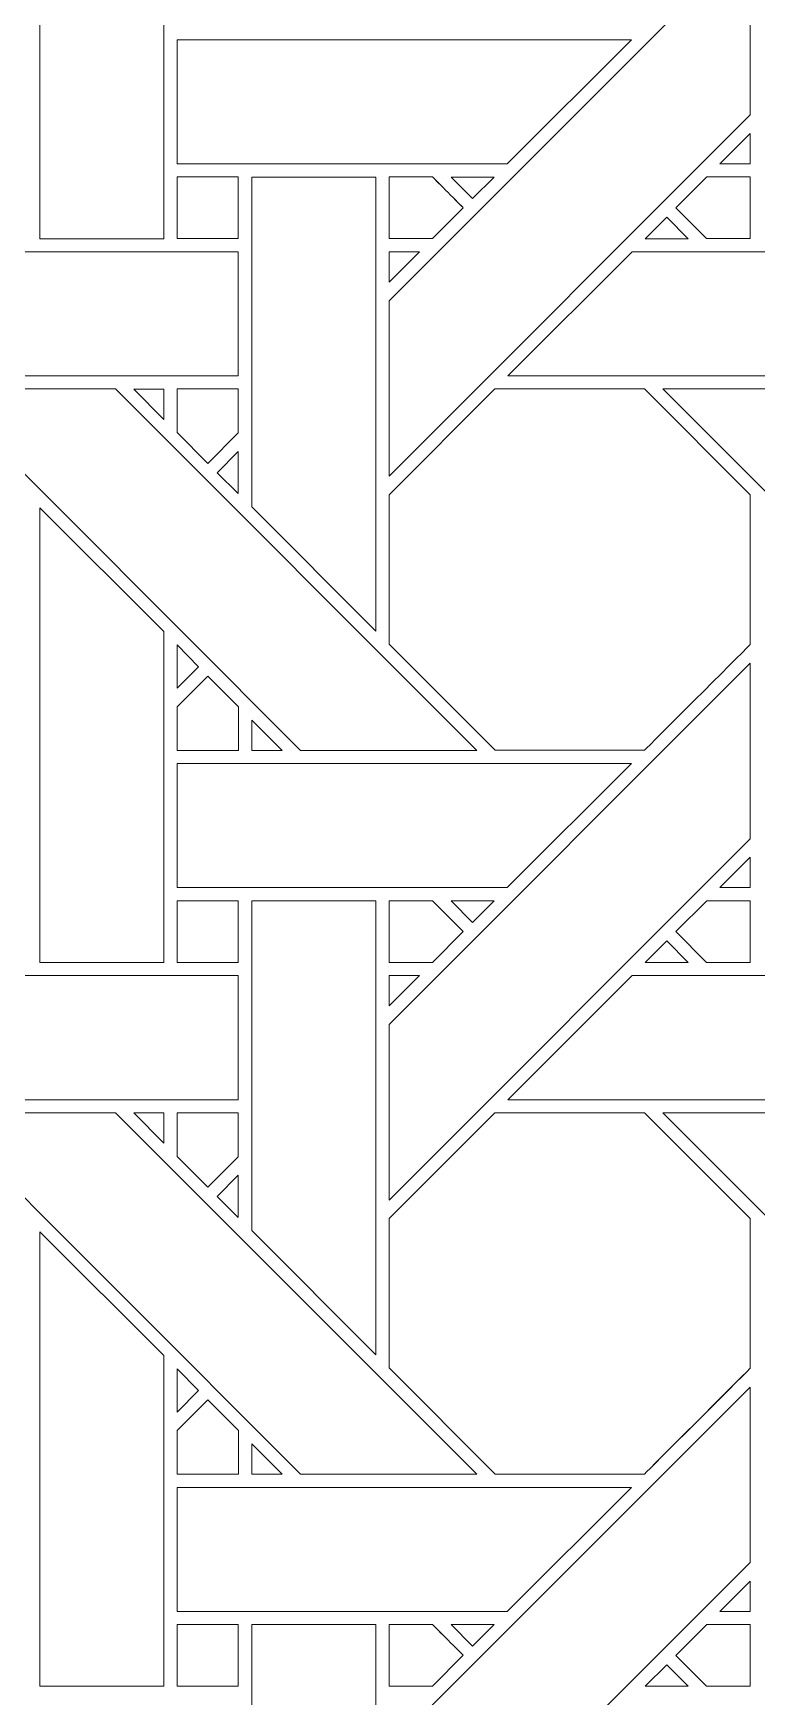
# Model space of a CAD drawing. Header units: inches. Extents: x 2.4 to 22.4, y -0.9 to 19.1.
# Drawn here: x 11.205 to 12.154, y 14.733 to 16.913 of the extents above; entities that cross this region are included whole.
import ezdxf

# ---------------------------------------------------------------- set-up
doc = ezdxf.new("R2010")
doc.units = ezdxf.units.IN
doc.header["$MEASUREMENT"] = 0
doc.layers.add('Design', color=7, linetype='Continuous', lineweight=0)

msp = doc.modelspace()

# ---------------------------------------------------------------- linework, layer by layer
at = {"layer": 'Design'}
for points, knots in [([(12.3829, 19.0948), (6.86, 19.0948), (2.3829, 14.6176), (2.3829, 9.0948), (2.3829, 3.5719), (6.86, -0.9052), (12.3829, -0.9052), (17.9057, -0.9052), (22.3829, 3.5719), (22.3829, 9.0948), (22.3829, 14.6176), (17.9057, 19.0948), (12.3829, 19.0948)], [0, 0, 0, 0, 1, 1, 1, 2, 2, 2, 3, 3, 3, 4, 4, 4, 4]), ([(12.3829, 17.972), (7.4801, 17.972), (3.5056, 13.9975), (3.5056, 9.0948), (3.5056, 4.192), (7.4801, 0.2175), (12.3829, 0.2175), (17.2856, 0.2175), (21.2601, 4.192), (21.2601, 9.0948), (21.2601, 13.9975), (17.2856, 17.972), (12.3829, 17.972)], [0, 0, 0, 0, 1, 1, 1, 2, 2, 2, 3, 3, 3, 4, 4, 4, 4]), ([(11.2137, 16.6442), (11.2137, 16.6442), (11.2137, 17.2401), (11.2137, 17.2401), (11.2137, 17.2401), (11.3765, 17.0779), (11.3765, 17.0779), (11.3765, 17.0779), (11.3765, 16.6442), (11.3765, 16.6442), (11.3765, 16.6442), (11.2137, 16.6442), (11.2137, 16.6442)], [0, 0, 0, 0, 1, 1, 1, 2, 2, 2, 3, 3, 3, 4, 4, 4, 4]), ([(12.1453, 16.8065), (12.1453, 16.8065), (11.6717, 16.3328), (11.6717, 16.3328), (11.6717, 16.3328), (11.6717, 16.5629), (11.6717, 16.5629), (11.6717, 16.5629), (12.1453, 17.0365), (12.1453, 17.0365), (12.1453, 17.0365), (12.1453, 16.8065), (12.1453, 16.8065)], [0, 0, 0, 0, 1, 1, 1, 2, 2, 2, 3, 3, 3, 4, 4, 4, 4]), ([(11.8268, 16.7423), (11.8268, 16.7423), (11.3938, 16.7423), (11.3938, 16.7423), (11.3938, 16.7423), (11.3938, 16.905), (11.3938, 16.905), (11.3938, 16.905), (11.9895, 16.905), (11.9895, 16.905), (11.9895, 16.905), (11.8268, 16.7423), (11.8268, 16.7423)], [0, 0, 0, 0, 1, 1, 1, 2, 2, 2, 3, 3, 3, 4, 4, 4, 4]), ([(12.1056, 16.7423), (12.1056, 16.7423), (12.1453, 16.7821), (12.1453, 16.7821), (12.1453, 16.7821), (12.1453, 16.7423), (12.1453, 16.7423), (12.1453, 16.7423), (12.1056, 16.7423), (12.1056, 16.7423)], [0, 0, 0, 0, 1, 1, 1, 2, 2, 2, 3, 3, 3, 3]), ([(11.3938, 16.6443), (11.3938, 16.6443), (11.3938, 16.7251), (11.3938, 16.7251), (11.3938, 16.7251), (11.474, 16.7251), (11.474, 16.7251), (11.474, 16.7251), (11.474, 16.6443), (11.474, 16.6443), (11.474, 16.6443), (11.3938, 16.6443), (11.3938, 16.6443)], [0, 0, 0, 0, 1, 1, 1, 2, 2, 2, 3, 3, 3, 4, 4, 4, 4]), ([(11.3938, 16.6443), (11.3938, 16.6443), (11.3938, 16.7251), (11.3938, 16.7251), (11.3938, 16.7251), (11.474, 16.7251), (11.474, 16.7251), (11.474, 16.7251), (11.474, 16.6443), (11.474, 16.6443), (11.474, 16.6443), (11.3938, 16.6443), (11.3938, 16.6443)], [0, 0, 0, 0, 1, 1, 1, 2, 2, 2, 3, 3, 3, 4, 4, 4, 4]), ([(11.4916, 16.2928), (11.4916, 16.2928), (11.4916, 16.725), (11.4916, 16.725), (11.4916, 16.725), (11.6545, 16.725), (11.6545, 16.725), (11.6545, 16.725), (11.6545, 16.1299), (11.6545, 16.1299), (11.6545, 16.1299), (11.4916, 16.2928), (11.4916, 16.2928)], [0, 0, 0, 0, 1, 1, 1, 2, 2, 2, 3, 3, 3, 4, 4, 4, 4]), ([(11.6717, 16.6443), (11.6717, 16.6443), (11.6717, 16.7251), (11.6717, 16.7251), (11.6717, 16.7251), (11.7287, 16.7251), (11.7287, 16.7251), (11.7339, 16.72), (11.7646, 16.6892), (11.7691, 16.6847), (11.7691, 16.6847), (11.7286, 16.6443), (11.7286, 16.6443), (11.7286, 16.6443), (11.6717, 16.6443), (11.6717, 16.6443)], [0, 0, 0, 0, 1, 1, 1, 2, 2, 2, 3, 3, 3, 4, 4, 4, 5, 5, 5, 5]), ([(11.7691, 16.6847), (11.7691, 16.6847), (11.7286, 16.6443), (11.7286, 16.6443), (11.7286, 16.6443), (11.6717, 16.6443), (11.6717, 16.6443), (11.6717, 16.6443), (11.6717, 16.7251), (11.6717, 16.7251), (11.6717, 16.7251), (11.7287, 16.7251), (11.7287, 16.7251), (11.7339, 16.7199), (11.7647, 16.689), (11.7691, 16.6847)], [0, 0, 0, 0, 1, 1, 1, 2, 2, 2, 3, 3, 3, 4, 4, 4, 5, 5, 5, 5]), ([(11.7531, 16.725), (11.7531, 16.725), (11.8096, 16.725), (11.8096, 16.725), (11.8096, 16.725), (11.7813, 16.6968), (11.7813, 16.6968), (11.7813, 16.6968), (11.7531, 16.725), (11.7531, 16.725)], [0, 0, 0, 0, 1, 1, 1, 2, 2, 2, 3, 3, 3, 3]), ([(12.1453, 16.6443), (12.1453, 16.6443), (12.0882, 16.6443), (12.0882, 16.6443), (12.0882, 16.6443), (12.0479, 16.6847), (12.0479, 16.6847), (12.0479, 16.6847), (12.0883, 16.7251), (12.0883, 16.7251), (12.0883, 16.7251), (12.1453, 16.7251), (12.1453, 16.7251), (12.1453, 16.7251), (12.1453, 16.6443), (12.1453, 16.6443)], [0, 0, 0, 0, 1, 1, 1, 2, 2, 2, 3, 3, 3, 4, 4, 4, 5, 5, 5, 5]), ([(12.1453, 16.7251), (12.1453, 16.7251), (12.1453, 16.6443), (12.1453, 16.6443), (12.1453, 16.6443), (12.0882, 16.6443), (12.0882, 16.6443), (12.0882, 16.6443), (12.0479, 16.6847), (12.0479, 16.6847), (12.0479, 16.6847), (12.0883, 16.7251), (12.0883, 16.7251), (12.0883, 16.7251), (12.1453, 16.7251), (12.1453, 16.7251)], [0, 0, 0, 0, 1, 1, 1, 2, 2, 2, 3, 3, 3, 4, 4, 4, 5, 5, 5, 5]), ([(12.064, 16.6442), (12.064, 16.6442), (12.0075, 16.6442), (12.0075, 16.6442), (12.0075, 16.6442), (12.0358, 16.6725), (12.0358, 16.6725), (12.0358, 16.6725), (12.064, 16.6442), (12.064, 16.6442)], [0, 0, 0, 0, 1, 1, 1, 2, 2, 2, 3, 3, 3, 3]), ([(11.4741, 16.6271), (11.4741, 16.6271), (11.4741, 16.4643), (11.4741, 16.4643), (11.4741, 16.4643), (10.8788, 16.4643), (10.8788, 16.4643), (10.8788, 16.4643), (11.0416, 16.6271), (11.0416, 16.6271), (11.0416, 16.6271), (11.4741, 16.6271), (11.4741, 16.6271)], [0, 0, 0, 0, 1, 1, 1, 2, 2, 2, 3, 3, 3, 4, 4, 4, 4]), ([(11.7115, 16.6271), (11.7115, 16.6271), (11.6717, 16.5873), (11.6717, 16.5873), (11.6717, 16.5873), (11.6717, 16.6271), (11.6717, 16.6271), (11.6717, 16.6271), (11.7115, 16.6271), (11.7115, 16.6271)], [0, 0, 0, 0, 1, 1, 1, 2, 2, 2, 3, 3, 3, 3]), ([(12.4228, 16.6271), (12.4228, 16.6271), (12.4228, 16.4643), (12.4228, 16.4643), (12.4228, 16.4643), (11.8275, 16.4643), (11.8275, 16.4643), (11.8275, 16.4643), (11.9904, 16.6271), (11.9904, 16.6271), (11.9904, 16.6271), (12.4228, 16.6271), (12.4228, 16.6271)], [0, 0, 0, 0, 1, 1, 1, 2, 2, 2, 3, 3, 3, 4, 4, 4, 4]), ([(11.7867, 15.9735), (11.7867, 15.9735), (11.5556, 15.9735), (11.5556, 15.9735), (11.5556, 15.9735), (11.0821, 16.4472), (11.0821, 16.4472), (11.0821, 16.4472), (11.313, 16.4472), (11.313, 16.4472), (11.313, 16.4472), (11.7867, 15.9735), (11.7867, 15.9735)], [0, 0, 0, 0, 1, 1, 1, 2, 2, 2, 3, 3, 3, 4, 4, 4, 4]), ([(11.3372, 16.4471), (11.3372, 16.4471), (11.3766, 16.4471), (11.3766, 16.4471), (11.3766, 16.4471), (11.3766, 16.4073), (11.3766, 16.4073), (11.3766, 16.4073), (11.3372, 16.4471), (11.3372, 16.4471)], [0, 0, 0, 0, 1, 1, 1, 2, 2, 2, 3, 3, 3, 3]), ([(11.474, 16.4472), (11.474, 16.4472), (11.474, 16.3896), (11.474, 16.3896), (11.474, 16.3896), (11.4341, 16.3497), (11.4341, 16.3497), (11.4341, 16.3497), (11.3938, 16.39), (11.3938, 16.39), (11.3938, 16.39), (11.3938, 16.4472), (11.3938, 16.4472), (11.3938, 16.4472), (11.474, 16.4472), (11.474, 16.4472)], [0, 0, 0, 0, 1, 1, 1, 2, 2, 2, 3, 3, 3, 4, 4, 4, 5, 5, 5, 5]), ([(11.474, 16.3896), (11.474, 16.3896), (11.4341, 16.3497), (11.4341, 16.3497), (11.4341, 16.3497), (11.3938, 16.39), (11.3938, 16.39), (11.3938, 16.39), (11.3938, 16.4472), (11.3938, 16.4472), (11.3938, 16.4472), (11.474, 16.4472), (11.474, 16.4472), (11.474, 16.4472), (11.474, 16.3896), (11.474, 16.3896)], [0, 0, 0, 0, 1, 1, 1, 2, 2, 2, 3, 3, 3, 4, 4, 4, 5, 5, 5, 5]), ([(12.1453, 16.1123), (12.1275, 16.0943), (12.0156, 15.9826), (12.0066, 15.9736), (12.0066, 15.9736), (11.8109, 15.9736), (11.8109, 15.9736), (11.8109, 15.9736), (11.6717, 16.1128), (11.6717, 16.1128), (11.6717, 16.1128), (11.6717, 16.3085), (11.6717, 16.3085), (11.6717, 16.3085), (11.8104, 16.4472), (11.8104, 16.4472), (11.8104, 16.4472), (12.0066, 16.4472), (12.0066, 16.4472), (12.0066, 16.4472), (12.1453, 16.3085), (12.1453, 16.3085), (12.1453, 16.3085), (12.1453, 16.1123), (12.1453, 16.1123)], [0, 0, 0, 0, 1, 1, 1, 2, 2, 2, 3, 3, 3, 4, 4, 4, 5, 5, 5, 6, 6, 6, 7, 7, 7, 8, 8, 8, 8]), ([(12.0066, 16.4472), (12.0066, 16.4472), (12.1453, 16.3085), (12.1453, 16.3085), (12.1453, 16.3085), (12.1453, 16.1123), (12.1453, 16.1123), (12.1275, 16.0943), (12.0156, 15.9826), (12.0066, 15.9736), (12.0066, 15.9736), (11.8109, 15.9736), (11.8109, 15.9736), (11.8109, 15.9736), (11.6717, 16.1128), (11.6717, 16.1128), (11.6717, 16.1128), (11.6717, 16.3085), (11.6717, 16.3085), (11.6717, 16.3085), (11.8104, 16.4472), (11.8104, 16.4472), (11.8104, 16.4472), (12.0066, 16.4472), (12.0066, 16.4472)], [0, 0, 0, 0, 1, 1, 1, 2, 2, 2, 3, 3, 3, 4, 4, 4, 5, 5, 5, 6, 6, 6, 7, 7, 7, 8, 8, 8, 8]), ([(12.7354, 15.9735), (12.7354, 15.9735), (12.5044, 15.9735), (12.5044, 15.9735), (12.5044, 15.9735), (12.0308, 16.4472), (12.0308, 16.4472), (12.0308, 16.4472), (12.2618, 16.4472), (12.2618, 16.4472), (12.2618, 16.4472), (12.7354, 15.9735), (12.7354, 15.9735)], [0, 0, 0, 0, 1, 1, 1, 2, 2, 2, 3, 3, 3, 4, 4, 4, 4]), ([(11.4741, 16.3653), (11.4741, 16.3653), (11.4741, 16.3102), (11.4741, 16.3102), (11.4741, 16.3102), (11.4463, 16.3375), (11.4463, 16.3375), (11.4463, 16.3375), (11.4741, 16.3653), (11.4741, 16.3653)], [0, 0, 0, 0, 1, 1, 1, 2, 2, 2, 3, 3, 3, 3]), ([(11.2137, 15.6955), (11.2137, 15.6955), (11.2137, 16.2913), (11.2137, 16.2913), (11.2137, 16.2913), (11.3765, 16.1292), (11.3765, 16.1292), (11.3765, 16.1292), (11.3765, 15.6955), (11.3765, 15.6955), (11.3765, 15.6955), (11.2137, 15.6955), (11.2137, 15.6955)], [0, 0, 0, 0, 1, 1, 1, 2, 2, 2, 3, 3, 3, 4, 4, 4, 4]), ([(11.3938, 16.0549), (11.3938, 16.0549), (11.3938, 16.1117), (11.3938, 16.1117), (11.3938, 16.1117), (11.422, 16.0831), (11.422, 16.0831), (11.422, 16.0831), (11.3938, 16.0549), (11.3938, 16.0549)], [0, 0, 0, 0, 1, 1, 1, 2, 2, 2, 3, 3, 3, 3]), ([(11.3938, 15.9733), (11.3938, 15.9733), (11.3938, 16.0306), (11.3938, 16.0306), (11.3938, 16.0306), (11.4341, 16.071), (11.4341, 16.071), (11.4341, 16.071), (11.4745, 16.0306), (11.4745, 16.0306), (11.4745, 16.0306), (11.4745, 15.9733), (11.4745, 15.9733), (11.4745, 15.9733), (11.3938, 15.9733), (11.3938, 15.9733)], [0, 0, 0, 0, 1, 1, 1, 2, 2, 2, 3, 3, 3, 4, 4, 4, 5, 5, 5, 5]), ([(11.4341, 16.071), (11.4341, 16.071), (11.4745, 16.0306), (11.4745, 16.0306), (11.4745, 16.0306), (11.4745, 15.9733), (11.4745, 15.9733), (11.4745, 15.9733), (11.3938, 15.9733), (11.3938, 15.9733), (11.3938, 15.9733), (11.3938, 16.0306), (11.3938, 16.0306), (11.3938, 16.0306), (11.4341, 16.071), (11.4341, 16.071)], [0, 0, 0, 0, 1, 1, 1, 2, 2, 2, 3, 3, 3, 4, 4, 4, 5, 5, 5, 5]), ([(12.1453, 15.8577), (12.1453, 15.8577), (11.6717, 15.3841), (11.6717, 15.3841), (11.6717, 15.3841), (11.6717, 15.6142), (11.6717, 15.6142), (11.6717, 15.6142), (12.1453, 16.0878), (12.1453, 16.0878), (12.1453, 16.0878), (12.1453, 15.8577), (12.1453, 15.8577)], [0, 0, 0, 0, 1, 1, 1, 2, 2, 2, 3, 3, 3, 4, 4, 4, 4]), ([(11.4917, 15.9735), (11.4917, 15.9735), (11.4917, 16.0133), (11.4917, 16.0133), (11.4917, 16.0133), (11.5314, 15.9735), (11.5314, 15.9735), (11.5314, 15.9735), (11.4917, 15.9735), (11.4917, 15.9735)], [0, 0, 0, 0, 1, 1, 1, 2, 2, 2, 3, 3, 3, 3]), ([(11.9895, 15.9563), (11.9895, 15.9563), (11.8268, 15.7936), (11.8268, 15.7936), (11.8268, 15.7936), (11.3938, 15.7936), (11.3938, 15.7936), (11.3938, 15.7936), (11.3938, 15.9563), (11.3938, 15.9563), (11.3938, 15.9563), (11.9895, 15.9563), (11.9895, 15.9563)], [0, 0, 0, 0, 1, 1, 1, 2, 2, 2, 3, 3, 3, 4, 4, 4, 4]), ([(12.1056, 15.7936), (12.1056, 15.7936), (12.1453, 15.8334), (12.1453, 15.8334), (12.1453, 15.8334), (12.1453, 15.7936), (12.1453, 15.7936), (12.1453, 15.7936), (12.1056, 15.7936), (12.1056, 15.7936)], [0, 0, 0, 0, 1, 1, 1, 2, 2, 2, 3, 3, 3, 3]), ([(11.3938, 15.6956), (11.3938, 15.6956), (11.3938, 15.7763), (11.3938, 15.7763), (11.3938, 15.7763), (11.474, 15.7763), (11.474, 15.7763), (11.474, 15.7763), (11.474, 15.6956), (11.474, 15.6956), (11.474, 15.6956), (11.3938, 15.6956), (11.3938, 15.6956)], [0, 0, 0, 0, 1, 1, 1, 2, 2, 2, 3, 3, 3, 4, 4, 4, 4]), ([(11.474, 15.7763), (11.474, 15.7763), (11.474, 15.6956), (11.474, 15.6956), (11.474, 15.6956), (11.3938, 15.6956), (11.3938, 15.6956), (11.3938, 15.6956), (11.3938, 15.7763), (11.3938, 15.7763), (11.3938, 15.7763), (11.474, 15.7763), (11.474, 15.7763)], [0, 0, 0, 0, 1, 1, 1, 2, 2, 2, 3, 3, 3, 4, 4, 4, 4]), ([(11.4916, 15.3441), (11.4916, 15.3441), (11.4916, 15.7763), (11.4916, 15.7763), (11.4916, 15.7763), (11.6545, 15.7763), (11.6545, 15.7763), (11.6545, 15.7763), (11.6545, 15.1812), (11.6545, 15.1812), (11.6545, 15.1812), (11.4916, 15.3441), (11.4916, 15.3441)], [0, 0, 0, 0, 1, 1, 1, 2, 2, 2, 3, 3, 3, 4, 4, 4, 4]), ([(11.6717, 15.6956), (11.6717, 15.6956), (11.6717, 15.7763), (11.6717, 15.7763), (11.6717, 15.7763), (11.7287, 15.7763), (11.7287, 15.7763), (11.7339, 15.7712), (11.7646, 15.7404), (11.7691, 15.736), (11.7691, 15.736), (11.7286, 15.6956), (11.7286, 15.6956), (11.7286, 15.6956), (11.6717, 15.6956), (11.6717, 15.6956)], [0, 0, 0, 0, 1, 1, 1, 2, 2, 2, 3, 3, 3, 4, 4, 4, 5, 5, 5, 5]), ([(11.7691, 15.736), (11.7691, 15.736), (11.7286, 15.6956), (11.7286, 15.6956), (11.7286, 15.6956), (11.6717, 15.6956), (11.6717, 15.6956), (11.6717, 15.6956), (11.6717, 15.7763), (11.6717, 15.7763), (11.6717, 15.7763), (11.7287, 15.7763), (11.7287, 15.7763), (11.734, 15.7711), (11.7648, 15.7402), (11.7691, 15.736)], [0, 0, 0, 0, 1, 1, 1, 2, 2, 2, 3, 3, 3, 4, 4, 4, 5, 5, 5, 5]), ([(11.7531, 15.7763), (11.7531, 15.7763), (11.8096, 15.7763), (11.8096, 15.7763), (11.8096, 15.7763), (11.7813, 15.7481), (11.7813, 15.7481), (11.7813, 15.7481), (11.7531, 15.7763), (11.7531, 15.7763)], [0, 0, 0, 0, 1, 1, 1, 2, 2, 2, 3, 3, 3, 3]), ([(12.0882, 15.6956), (12.0882, 15.6956), (12.0479, 15.7359), (12.0479, 15.7359), (12.0479, 15.7359), (12.0883, 15.7764), (12.0883, 15.7764), (12.0883, 15.7764), (12.1453, 15.7764), (12.1453, 15.7764), (12.1453, 15.7764), (12.1453, 15.6956), (12.1453, 15.6956), (12.1453, 15.6956), (12.0882, 15.6956), (12.0882, 15.6956)], [0, 0, 0, 0, 1, 1, 1, 2, 2, 2, 3, 3, 3, 4, 4, 4, 5, 5, 5, 5]), ([(12.1453, 15.7764), (12.1453, 15.7764), (12.1453, 15.6956), (12.1453, 15.6956), (12.1453, 15.6956), (12.0882, 15.6956), (12.0882, 15.6956), (12.0882, 15.6956), (12.0479, 15.7359), (12.0479, 15.7359), (12.0479, 15.7359), (12.0883, 15.7764), (12.0883, 15.7764), (12.0883, 15.7764), (12.1453, 15.7764), (12.1453, 15.7764)], [0, 0, 0, 0, 1, 1, 1, 2, 2, 2, 3, 3, 3, 4, 4, 4, 5, 5, 5, 5]), ([(12.064, 15.6955), (12.064, 15.6955), (12.0075, 15.6955), (12.0075, 15.6955), (12.0075, 15.6955), (12.0358, 15.7238), (12.0358, 15.7238), (12.0358, 15.7238), (12.064, 15.6955), (12.064, 15.6955)], [0, 0, 0, 0, 1, 1, 1, 2, 2, 2, 3, 3, 3, 3]), ([(11.4741, 15.6784), (11.4741, 15.6784), (11.4741, 15.5155), (11.4741, 15.5155), (11.4741, 15.5155), (10.8788, 15.5155), (10.8788, 15.5155), (10.8788, 15.5155), (11.0416, 15.6784), (11.0416, 15.6784), (11.0416, 15.6784), (11.4741, 15.6784), (11.4741, 15.6784)], [0, 0, 0, 0, 1, 1, 1, 2, 2, 2, 3, 3, 3, 4, 4, 4, 4]), ([(11.7115, 15.6784), (11.7115, 15.6784), (11.6717, 15.6385), (11.6717, 15.6385), (11.6717, 15.6385), (11.6717, 15.6784), (11.6717, 15.6784), (11.6717, 15.6784), (11.7115, 15.6784), (11.7115, 15.6784)], [0, 0, 0, 0, 1, 1, 1, 2, 2, 2, 3, 3, 3, 3]), ([(12.4228, 15.6784), (12.4228, 15.6784), (12.4228, 15.5155), (12.4228, 15.5155), (12.4228, 15.5155), (11.8275, 15.5155), (11.8275, 15.5155), (11.8275, 15.5155), (11.9904, 15.6784), (11.9904, 15.6784), (11.9904, 15.6784), (12.4228, 15.6784), (12.4228, 15.6784)], [0, 0, 0, 0, 1, 1, 1, 2, 2, 2, 3, 3, 3, 4, 4, 4, 4]), ([(11.7867, 15.0248), (11.7867, 15.0248), (11.5556, 15.0248), (11.5556, 15.0248), (11.5556, 15.0248), (11.0821, 15.4984), (11.0821, 15.4984), (11.0821, 15.4984), (11.313, 15.4984), (11.313, 15.4984), (11.313, 15.4984), (11.7867, 15.0248), (11.7867, 15.0248)], [0, 0, 0, 0, 1, 1, 1, 2, 2, 2, 3, 3, 3, 4, 4, 4, 4]), ([(11.3372, 15.4984), (11.3372, 15.4984), (11.3766, 15.4984), (11.3766, 15.4984), (11.3766, 15.4984), (11.3766, 15.4586), (11.3766, 15.4586), (11.3766, 15.4586), (11.3372, 15.4984), (11.3372, 15.4984)], [0, 0, 0, 0, 1, 1, 1, 2, 2, 2, 3, 3, 3, 3]), ([(11.474, 15.4985), (11.474, 15.4985), (11.474, 15.4409), (11.474, 15.4409), (11.474, 15.4409), (11.4341, 15.4009), (11.4341, 15.4009), (11.4341, 15.4009), (11.3938, 15.4413), (11.3938, 15.4413), (11.3938, 15.4413), (11.3938, 15.4985), (11.3938, 15.4985), (11.3938, 15.4985), (11.474, 15.4985), (11.474, 15.4985)], [0, 0, 0, 0, 1, 1, 1, 2, 2, 2, 3, 3, 3, 4, 4, 4, 5, 5, 5, 5]), ([(11.474, 15.4409), (11.474, 15.4409), (11.4341, 15.4009), (11.4341, 15.4009), (11.4341, 15.4009), (11.3938, 15.4413), (11.3938, 15.4413), (11.3938, 15.4413), (11.3938, 15.4985), (11.3938, 15.4985), (11.3938, 15.4985), (11.474, 15.4985), (11.474, 15.4985), (11.474, 15.4985), (11.474, 15.4409), (11.474, 15.4409)], [0, 0, 0, 0, 1, 1, 1, 2, 2, 2, 3, 3, 3, 4, 4, 4, 5, 5, 5, 5]), ([(11.8104, 15.4985), (11.8104, 15.4985), (12.0066, 15.4985), (12.0066, 15.4985), (12.0066, 15.4985), (12.1453, 15.3597), (12.1453, 15.3597), (12.1453, 15.3597), (12.1453, 15.1635), (12.1453, 15.1635), (12.1275, 15.1456), (12.0156, 15.0339), (12.0066, 15.0248), (12.0066, 15.0248), (11.8109, 15.0248), (11.8109, 15.0248), (11.8109, 15.0248), (11.6717, 15.1641), (11.6717, 15.1641), (11.6717, 15.1641), (11.6717, 15.3597), (11.6717, 15.3597), (11.6717, 15.3597), (11.8104, 15.4985), (11.8104, 15.4985)], [0, 0, 0, 0, 1, 1, 1, 2, 2, 2, 3, 3, 3, 4, 4, 4, 5, 5, 5, 6, 6, 6, 7, 7, 7, 8, 8, 8, 8]), ([(12.1453, 15.3597), (12.1453, 15.3597), (12.1453, 15.1635), (12.1453, 15.1635), (12.1274, 15.1455), (12.0155, 15.0338), (12.0066, 15.0248), (12.0066, 15.0248), (11.8109, 15.0248), (11.8109, 15.0248), (11.8109, 15.0248), (11.6717, 15.1641), (11.6717, 15.1641), (11.6717, 15.1641), (11.6717, 15.3597), (11.6717, 15.3597), (11.6717, 15.3597), (11.8104, 15.4985), (11.8104, 15.4985), (11.8104, 15.4985), (12.0066, 15.4985), (12.0066, 15.4985), (12.0066, 15.4985), (12.1453, 15.3597), (12.1453, 15.3597)], [0, 0, 0, 0, 1, 1, 1, 2, 2, 2, 3, 3, 3, 4, 4, 4, 5, 5, 5, 6, 6, 6, 7, 7, 7, 8, 8, 8, 8]), ([(12.7354, 15.0248), (12.7354, 15.0248), (12.5044, 15.0248), (12.5044, 15.0248), (12.5044, 15.0248), (12.0308, 15.4984), (12.0308, 15.4984), (12.0308, 15.4984), (12.2618, 15.4984), (12.2618, 15.4984), (12.2618, 15.4984), (12.7354, 15.0248), (12.7354, 15.0248)], [0, 0, 0, 0, 1, 1, 1, 2, 2, 2, 3, 3, 3, 4, 4, 4, 4]), ([(11.4741, 15.4166), (11.4741, 15.4166), (11.4741, 15.3614), (11.4741, 15.3614), (11.4741, 15.3614), (11.4463, 15.3888), (11.4463, 15.3888), (11.4463, 15.3888), (11.4741, 15.4166), (11.4741, 15.4166)], [0, 0, 0, 0, 1, 1, 1, 2, 2, 2, 3, 3, 3, 3]), ([(11.2137, 14.7468), (11.2137, 14.7468), (11.2137, 15.3426), (11.2137, 15.3426), (11.2137, 15.3426), (11.3765, 15.1805), (11.3765, 15.1805), (11.3765, 15.1805), (11.3765, 14.7468), (11.3765, 14.7468), (11.3765, 14.7468), (11.2137, 14.7468), (11.2137, 14.7468)], [0, 0, 0, 0, 1, 1, 1, 2, 2, 2, 3, 3, 3, 4, 4, 4, 4]), ([(11.3938, 15.1062), (11.3938, 15.1062), (11.3938, 15.163), (11.3938, 15.163), (11.3938, 15.163), (11.422, 15.1344), (11.422, 15.1344), (11.422, 15.1344), (11.3938, 15.1062), (11.3938, 15.1062)], [0, 0, 0, 0, 1, 1, 1, 2, 2, 2, 3, 3, 3, 3]), ([(12.1453, 14.909), (12.1453, 14.909), (11.6717, 14.4354), (11.6717, 14.4354), (11.6717, 14.4354), (11.6717, 14.6655), (11.6717, 14.6655), (11.6717, 14.6655), (12.1453, 15.139), (12.1453, 15.139), (12.1453, 15.139), (12.1453, 14.909), (12.1453, 14.909)], [0, 0, 0, 0, 1, 1, 1, 2, 2, 2, 3, 3, 3, 4, 4, 4, 4]), ([(11.3938, 15.0246), (11.3938, 15.0246), (11.3938, 15.0819), (11.3938, 15.0819), (11.3938, 15.0819), (11.4341, 15.1222), (11.4341, 15.1222), (11.4341, 15.1222), (11.4745, 15.0819), (11.4745, 15.0819), (11.4745, 15.0819), (11.4745, 15.0246), (11.4745, 15.0246), (11.4745, 15.0246), (11.3938, 15.0246), (11.3938, 15.0246)], [0, 0, 0, 0, 1, 1, 1, 2, 2, 2, 3, 3, 3, 4, 4, 4, 5, 5, 5, 5]), ([(11.4341, 15.1222), (11.4341, 15.1222), (11.4745, 15.0819), (11.4745, 15.0819), (11.4745, 15.0819), (11.4745, 15.0246), (11.4745, 15.0246), (11.4745, 15.0246), (11.3938, 15.0246), (11.3938, 15.0246), (11.3938, 15.0246), (11.3938, 15.0819), (11.3938, 15.0819), (11.3938, 15.0819), (11.4341, 15.1222), (11.4341, 15.1222)], [0, 0, 0, 0, 1, 1, 1, 2, 2, 2, 3, 3, 3, 4, 4, 4, 5, 5, 5, 5]), ([(11.4917, 15.0248), (11.4917, 15.0248), (11.4917, 15.0646), (11.4917, 15.0646), (11.4917, 15.0646), (11.5314, 15.0248), (11.5314, 15.0248), (11.5314, 15.0248), (11.4917, 15.0248), (11.4917, 15.0248)], [0, 0, 0, 0, 1, 1, 1, 2, 2, 2, 3, 3, 3, 3]), ([(11.9895, 15.0075), (11.9895, 15.0075), (11.8268, 14.8448), (11.8268, 14.8448), (11.8268, 14.8448), (11.3938, 14.8448), (11.3938, 14.8448), (11.3938, 14.8448), (11.3938, 15.0075), (11.3938, 15.0075), (11.3938, 15.0075), (11.9895, 15.0075), (11.9895, 15.0075)], [0, 0, 0, 0, 1, 1, 1, 2, 2, 2, 3, 3, 3, 4, 4, 4, 4]), ([(12.1056, 14.8449), (12.1056, 14.8449), (12.1453, 14.8846), (12.1453, 14.8846), (12.1453, 14.8846), (12.1453, 14.8449), (12.1453, 14.8449), (12.1453, 14.8449), (12.1056, 14.8449), (12.1056, 14.8449)], [0, 0, 0, 0, 1, 1, 1, 2, 2, 2, 3, 3, 3, 3]), ([(11.3938, 14.7468), (11.3938, 14.7468), (11.3938, 14.8276), (11.3938, 14.8276), (11.3938, 14.8276), (11.474, 14.8276), (11.474, 14.8276), (11.474, 14.8276), (11.474, 14.7468), (11.474, 14.7468), (11.474, 14.7468), (11.3938, 14.7468), (11.3938, 14.7468)], [0, 0, 0, 0, 1, 1, 1, 2, 2, 2, 3, 3, 3, 4, 4, 4, 4]), ([(11.474, 14.8276), (11.474, 14.8276), (11.474, 14.7468), (11.474, 14.7468), (11.474, 14.7468), (11.3938, 14.7468), (11.3938, 14.7468), (11.3938, 14.7468), (11.3938, 14.8276), (11.3938, 14.8276), (11.3938, 14.8276), (11.474, 14.8276), (11.474, 14.8276)], [0, 0, 0, 0, 1, 1, 1, 2, 2, 2, 3, 3, 3, 4, 4, 4, 4]), ([(11.4916, 14.3954), (11.4916, 14.3954), (11.4916, 14.8276), (11.4916, 14.8276), (11.4916, 14.8276), (11.6545, 14.8276), (11.6545, 14.8276), (11.6545, 14.8276), (11.6545, 14.2324), (11.6545, 14.2324), (11.6545, 14.2324), (11.4916, 14.3954), (11.4916, 14.3954)], [0, 0, 0, 0, 1, 1, 1, 2, 2, 2, 3, 3, 3, 4, 4, 4, 4]), ([(11.7287, 14.8276), (11.7339, 14.8225), (11.7646, 14.7917), (11.7691, 14.7873), (11.7691, 14.7873), (11.7286, 14.7468), (11.7286, 14.7468), (11.7286, 14.7468), (11.6717, 14.7468), (11.6717, 14.7468), (11.6717, 14.7468), (11.6717, 14.8276), (11.6717, 14.8276), (11.6717, 14.8276), (11.7287, 14.8276), (11.7287, 14.8276)], [0, 0, 0, 0, 1, 1, 1, 2, 2, 2, 3, 3, 3, 4, 4, 4, 5, 5, 5, 5]), ([(11.7691, 14.7873), (11.7691, 14.7873), (11.7286, 14.7468), (11.7286, 14.7468), (11.7286, 14.7468), (11.6717, 14.7468), (11.6717, 14.7468), (11.6717, 14.7468), (11.6717, 14.8276), (11.6717, 14.8276), (11.6717, 14.8276), (11.7287, 14.8276), (11.7287, 14.8276), (11.7338, 14.8225), (11.7646, 14.7917), (11.7691, 14.7873)], [0, 0, 0, 0, 1, 1, 1, 2, 2, 2, 3, 3, 3, 4, 4, 4, 5, 5, 5, 5]), ([(11.7531, 14.8276), (11.7531, 14.8276), (11.8096, 14.8276), (11.8096, 14.8276), (11.8096, 14.8276), (11.7813, 14.7994), (11.7813, 14.7994), (11.7813, 14.7994), (11.7531, 14.8276), (11.7531, 14.8276)], [0, 0, 0, 0, 1, 1, 1, 2, 2, 2, 3, 3, 3, 3]), ([(12.0882, 14.7468), (12.0882, 14.7468), (12.0479, 14.7872), (12.0479, 14.7872), (12.0479, 14.7872), (12.0883, 14.8276), (12.0883, 14.8276), (12.0883, 14.8276), (12.1453, 14.8276), (12.1453, 14.8276), (12.1453, 14.8276), (12.1453, 14.7468), (12.1453, 14.7468), (12.1453, 14.7468), (12.0882, 14.7468), (12.0882, 14.7468)], [0, 0, 0, 0, 1, 1, 1, 2, 2, 2, 3, 3, 3, 4, 4, 4, 5, 5, 5, 5]), ([(12.1453, 14.8276), (12.1453, 14.8276), (12.1453, 14.7468), (12.1453, 14.7468), (12.1453, 14.7468), (12.0882, 14.7468), (12.0882, 14.7468), (12.0882, 14.7468), (12.0479, 14.7872), (12.0479, 14.7872), (12.0479, 14.7872), (12.0883, 14.8276), (12.0883, 14.8276), (12.0883, 14.8276), (12.1453, 14.8276), (12.1453, 14.8276)], [0, 0, 0, 0, 1, 1, 1, 2, 2, 2, 3, 3, 3, 4, 4, 4, 5, 5, 5, 5]), ([(12.064, 14.7468), (12.064, 14.7468), (12.0075, 14.7468), (12.0075, 14.7468), (12.0075, 14.7468), (12.0358, 14.775), (12.0358, 14.775), (12.0358, 14.775), (12.064, 14.7468), (12.064, 14.7468)], [0, 0, 0, 0, 1, 1, 1, 2, 2, 2, 3, 3, 3, 3])]:
    msp.add_open_spline(points, degree=3, knots=knots, dxfattribs=at)

doc.saveas('drawing.dxf')
